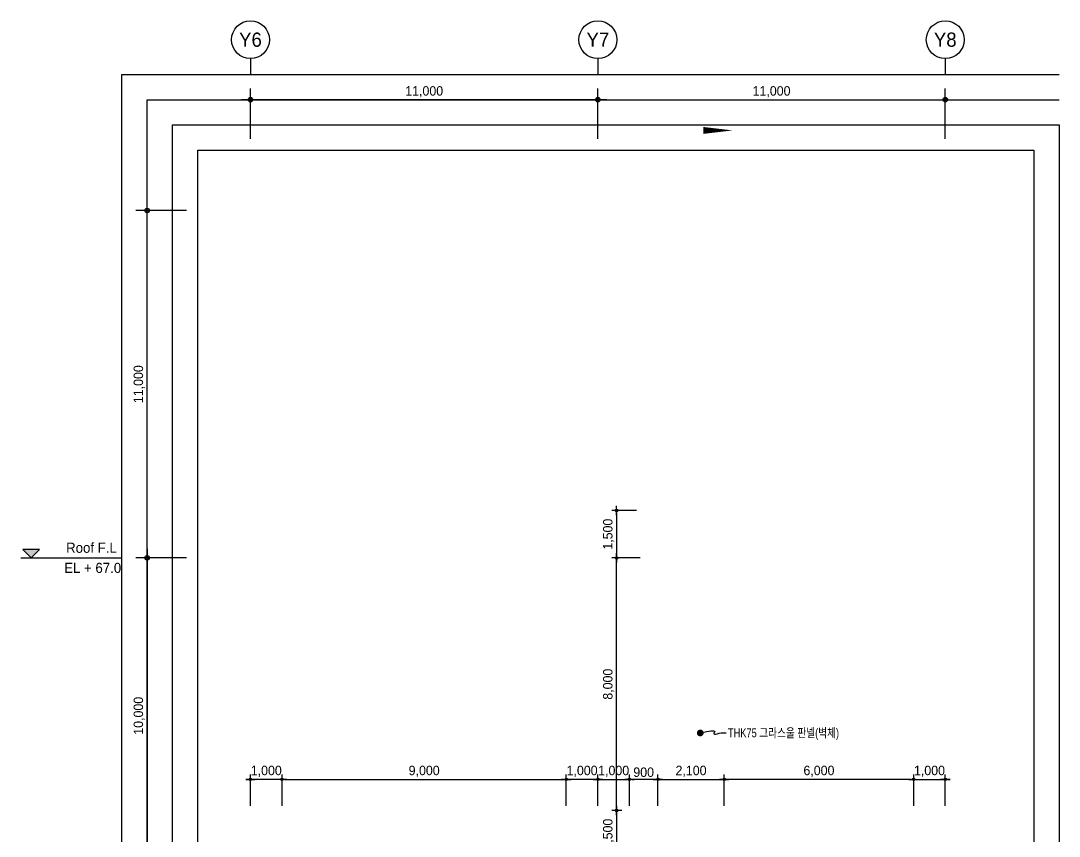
# Model space of a CAD drawing. Header units: millimetres. Extents: x 2569 to 248884, y 2561 to 56321.
# Drawn here: x 86569 to 119452, y 30498 to 56321 of the extents above; entities that cross this region are included whole.
import ezdxf
from ezdxf.enums import TextEntityAlignment as Align

# ---------------------------------------------------------------- set-up
doc = ezdxf.new("R2010")
doc.units = ezdxf.units.MM
for name, color, linetype in [('$ZCDB_AUDIT_GENERATED_600D18', 7, 'Continuous'), ('4A.TEC TEXT', 7, 'Continuous'), ('4A.TEC TEXT 2', 3, 'Continuous'), ('4A.TEC 심볼', 7, 'Continuous'), ('MK', 7, 'Continuous'), ('TEX', 3, 'Continuous'), ('㈜SE&C DIM', 7, 'Continuous'), ('㈜SE&C 심볼', 7, 'Continuous')]:
    doc.layers.add(name, color=color, linetype=linetype)
doc.layers.add('DEFPOINT', color=135, linetype='Continuous', plot=False)
doc.styles.add('ARTINT-A1.$0$돋움', font='')
doc.styles.add('GHS', font='malgun.ttf')
doc.styles.add('나눔고딕', font='')
doc.styles.add('돋움', font='')
doc.styles.add('울릉도L', font='')
doc.styles.get('ARTINT-A1.$0$돋움').set_extended_font_data('Dotum')
doc.styles.get('나눔고딕').set_extended_font_data('Dotum')
doc.styles.get('돋움').set_extended_font_data('Dotum')
doc.styles.get('울릉도L').set_extended_font_data('Dotum')
doc.dimstyles.new('DIM_600(외부치수)', dxfattribs={"dimscale": 400, "dimtxt": 3.3, "dimasz": 1, "dimexe": 2, "dimexo": 2, "dimgap": 1, "dimtad": 1, "dimdec": 0, "dimdsep": 46, "dimlunit": 6, "dimtxsty": '나눔고딕', "dimblk1": 'DIMDOT', "dimblk2": 'DIMDOT', "dimsah": 1, "dimcen": 2.5, "dimdle": 1.5, "dimclrd": 8, "dimclre": 8, "dimclrt": 3, "dimadec": 0, "dimazin": 0, "dimtfac": 1, "dimtdec": 0, "dimtix": 1, "dimtmove": 2, "dimatfit": 3, "dimldrblk": 'DIMDOT', "dimfxl": 1, "dimtvp": 1, "dimtolj": 1, "dimtzin": 0, "dimarcsym": 0})

# ---------------------------------------------------------------- blocks, each defined once
blk = doc.blocks.new('DIMDOT')
at = {"color": 0}
blk.add_line((-2, 0), (2, 0), dxfattribs=at)
for radius in [0.5, 0.25]:
    blk.add_circle((0, 0), radius, dxfattribs=at)
blk = doc.blocks.new('*D14')
at = {"layer": '$ZCDB_AUDIT_GENERATED_600D18', "color": 8, "lineweight": -2, "transparency": 16777216}
for p, q in [((104843, 52581), (104843, 54181)), ((115843, 52581), (115843, 54181)), ((104987, 53821), (115699, 53821))]:
    blk.add_line(p, q, dxfattribs=at)
at = {"layer": 'Defpoints', "color": 0, "transparency": 16777216}
for p in [(115843, 53821), (104843, 52221), (115843, 52221)]:
    blk.add_point(p, dxfattribs=at)
at = {"layer": '$ZCDB_AUDIT_GENERATED_600D18', "color": 8, "lineweight": -2, "transparency": 16777216, "xscale": 144, "yscale": 144, "zscale": 144, "rotation": 180}
blk.add_blockref('DIMDOT', (104843, 53821), dxfattribs=at)
at = {"layer": '$ZCDB_AUDIT_GENERATED_600D18', "color": 8, "lineweight": -2, "transparency": 16777216, "xscale": 144, "yscale": 144, "zscale": 144}
blk.add_blockref('DIMDOT', (115843, 53821), dxfattribs=at)
at = {"layer": '$ZCDB_AUDIT_GENERATED_600D18', "color": 3, "transparency": 16777216, "insert": (110343, 54072), "char_height": 300, "attachment_point": 5, "style": '나눔고딕'}
blk.add_mtext('\\A1;11,000', dxfattribs=at)
blk = doc.blocks.new('ccs122')
at = {"layer": '4A.TEC 심볼'}
blk.add_line((0, 8), (0, 3), dxfattribs=at)
blk.add_circle((0, 14), 6, dxfattribs=at)
at = {"layer": '4A.TEC TEXT 2', "color": 3, "style": 'GHS'}
blk.add_attdef('NO', text='', height=4.5, dxfattribs=at).set_placement((-0.01, 14.02), align=Align.MIDDLE_CENTER)
blk = doc.blocks.new('*D15')
at = {"layer": '$ZCDB_AUDIT_GENERATED_600D18', "color": 8, "lineweight": -2, "transparency": 16777216}
for p, q in [((93843, 52581), (93843, 54181)), ((104843, 52581), (104843, 54181)), ((104699, 53821), (93987, 53821))]:
    blk.add_line(p, q, dxfattribs=at)
at = {"layer": 'Defpoints', "color": 0, "transparency": 16777216}
for p in [(93843, 53821), (93843, 52221), (104843, 52221)]:
    blk.add_point(p, dxfattribs=at)
at = {"layer": '$ZCDB_AUDIT_GENERATED_600D18', "color": 8, "lineweight": -2, "transparency": 16777216, "xscale": 144, "yscale": 144, "zscale": 144, "rotation": 180}
blk.add_blockref('DIMDOT', (93843, 53821), dxfattribs=at)
at = {"layer": '$ZCDB_AUDIT_GENERATED_600D18', "color": 8, "lineweight": -2, "transparency": 16777216, "xscale": 144, "yscale": 144, "zscale": 144}
blk.add_blockref('DIMDOT', (104843, 53821), dxfattribs=at)
at = {"layer": '$ZCDB_AUDIT_GENERATED_600D18', "color": 3, "transparency": 16777216, "insert": (99343, 54072), "char_height": 300, "attachment_point": 5, "style": '나눔고딕'}
blk.add_mtext('\\A1;11,000', dxfattribs=at)
blk = doc.blocks.new('*D80')
at = {"layer": '$ZCDB_AUDIT_GENERATED_600D18', "color": 8, "lineweight": -2, "transparency": 16777216}
for p, q in [((91812, 39313), (90212, 39313)), ((90572, 39169), (90572, 29457)), ((91812, 29313), (90212, 29313))]:
    blk.add_line(p, q, dxfattribs=at)
at = {"layer": 'Defpoints', "color": 0, "transparency": 16777216}
for p in [(92172, 39313), (90572, 29313), (92172, 29313)]:
    blk.add_point(p, dxfattribs=at)
at = {"layer": '$ZCDB_AUDIT_GENERATED_600D18', "color": 8, "lineweight": -2, "transparency": 16777216, "xscale": 144, "yscale": 144, "zscale": 144}
for p, rotation in [((90572, 39313), 90), ((90572, 29313), 270)]:
    blk.add_blockref('DIMDOT', p, dxfattribs=dict(at, rotation=rotation))
at = {"layer": '$ZCDB_AUDIT_GENERATED_600D18', "color": 3, "transparency": 16777216, "insert": (90320, 34313), "char_height": 300, "attachment_point": 5, "rotation": 90, "style": '나눔고딕'}
blk.add_mtext('\\A1;10,000', dxfattribs=at)
blk = doc.blocks.new('*D81')
at = {"layer": '$ZCDB_AUDIT_GENERATED_600D18', "color": 8, "lineweight": -2, "transparency": 16777216}
for p, q in [((91812, 50313), (90212, 50313)), ((90572, 39457), (90572, 50169)), ((91812, 39313), (90212, 39313))]:
    blk.add_line(p, q, dxfattribs=at)
at = {"layer": 'Defpoints', "color": 0, "transparency": 16777216}
for p in [(90572, 50313), (92172, 50313), (92172, 39313)]:
    blk.add_point(p, dxfattribs=at)
at = {"layer": '$ZCDB_AUDIT_GENERATED_600D18', "color": 8, "lineweight": -2, "transparency": 16777216, "xscale": 144, "yscale": 144, "zscale": 144}
for p, rotation in [((90572, 50313), 90), ((90572, 39313), 270)]:
    blk.add_blockref('DIMDOT', p, dxfattribs=dict(at, rotation=rotation))
at = {"layer": '$ZCDB_AUDIT_GENERATED_600D18', "color": 3, "transparency": 16777216, "insert": (90320, 44813), "char_height": 300, "attachment_point": 5, "rotation": 90, "style": '나눔고딕'}
blk.add_mtext('\\A1;11,000', dxfattribs=at)
blk = doc.blocks.new('*D149')
at = {"layer": 'Defpoints', "color": 0, "transparency": 16777216}
for p in [(103843, 32299), (94843, 31313), (103843, 31313)]:
    blk.add_point(p, dxfattribs=at)
at = {"layer": '㈜SE&C DIM', "color": 8, "lineweight": -2, "transparency": 16777216}
for p, q in [((94843, 31463), (94843, 32449)), ((94918, 32299), (103768, 32299)), ((103843, 31463), (103843, 32449))]:
    blk.add_line(p, q, dxfattribs=at)
at = {"layer": '㈜SE&C DIM', "color": 8, "lineweight": -2, "transparency": 16777216, "xscale": 75, "yscale": 75, "zscale": 75, "rotation": 180}
blk.add_blockref('DIMDOT', (94843, 32299), dxfattribs=at)
at = {"layer": '㈜SE&C DIM', "color": 8, "lineweight": -2, "transparency": 16777216, "xscale": 75, "yscale": 75, "zscale": 75}
blk.add_blockref('DIMDOT', (103843, 32299), dxfattribs=at)
at = {"layer": '㈜SE&C DIM', "color": 3, "transparency": 16777216, "insert": (99343, 32553), "char_height": 300, "attachment_point": 5, "style": '나눔고딕'}
blk.add_mtext('\\A1;9,000', dxfattribs=at)
blk = doc.blocks.new('*D150')
at = {"layer": 'Defpoints', "color": 0, "transparency": 16777216}
for p in [(93843, 32299), (93843, 31313), (94843, 31313)]:
    blk.add_point(p, dxfattribs=at)
at = {"layer": '㈜SE&C DIM', "color": 8, "lineweight": -2, "transparency": 16777216}
for p, q in [((93768, 32299), (93693, 32299)), ((93843, 31463), (93843, 32449)), ((94843, 32299), (93843, 32299)), ((94843, 31463), (94843, 32449)), ((94918, 32299), (94993, 32299))]:
    blk.add_line(p, q, dxfattribs=at)
at = {"layer": '㈜SE&C DIM', "color": 8, "lineweight": -2, "transparency": 16777216, "xscale": 75, "yscale": 75, "zscale": 75}
blk.add_blockref('DIMDOT', (93843, 32299), dxfattribs=at)
at = {"layer": '㈜SE&C DIM', "color": 8, "lineweight": -2, "transparency": 16777216, "xscale": 75, "yscale": 75, "zscale": 75, "rotation": 180}
blk.add_blockref('DIMDOT', (94843, 32299), dxfattribs=at)
at = {"layer": '㈜SE&C DIM', "color": 3, "transparency": 16777216, "insert": (94343, 32553), "char_height": 300, "attachment_point": 5, "style": '나눔고딕'}
blk.add_mtext('\\A1;1,000', dxfattribs=at)
blk = doc.blocks.new('*D151')
at = {"layer": 'Defpoints', "color": 0, "transparency": 16777216}
for p in [(103843, 32299), (103843, 31313), (104843, 31313)]:
    blk.add_point(p, dxfattribs=at)
at = {"layer": '㈜SE&C DIM', "color": 8, "lineweight": -2, "transparency": 16777216}
for p, q in [((103768, 32299), (103693, 32299)), ((103843, 31463), (103843, 32449)), ((104843, 32299), (103843, 32299)), ((104843, 31463), (104843, 32449)), ((104918, 32299), (104993, 32299))]:
    blk.add_line(p, q, dxfattribs=at)
at = {"layer": '㈜SE&C DIM', "color": 8, "lineweight": -2, "transparency": 16777216, "xscale": 75, "yscale": 75, "zscale": 75}
blk.add_blockref('DIMDOT', (103843, 32299), dxfattribs=at)
at = {"layer": '㈜SE&C DIM', "color": 8, "lineweight": -2, "transparency": 16777216, "xscale": 75, "yscale": 75, "zscale": 75, "rotation": 180}
blk.add_blockref('DIMDOT', (104843, 32299), dxfattribs=at)
at = {"layer": '㈜SE&C DIM', "color": 3, "transparency": 16777216, "insert": (104343, 32553), "char_height": 300, "attachment_point": 5, "style": '나눔고딕'}
blk.add_mtext('\\A1;1,000', dxfattribs=at)
blk = doc.blocks.new('*D152')
at = {"layer": 'Defpoints', "color": 0, "transparency": 16777216}
for p in [(105843, 32299), (104843, 31313), (105843, 31313)]:
    blk.add_point(p, dxfattribs=at)
at = {"layer": '㈜SE&C DIM', "color": 8, "lineweight": -2, "transparency": 16777216}
for p, q in [((104768, 32299), (104693, 32299)), ((104843, 31463), (104843, 32449)), ((104843, 32299), (105843, 32299)), ((105843, 31463), (105843, 32449)), ((105918, 32299), (105993, 32299))]:
    blk.add_line(p, q, dxfattribs=at)
at = {"layer": '㈜SE&C DIM', "color": 8, "lineweight": -2, "transparency": 16777216, "xscale": 75, "yscale": 75, "zscale": 75}
blk.add_blockref('DIMDOT', (104843, 32299), dxfattribs=at)
at = {"layer": '㈜SE&C DIM', "color": 8, "lineweight": -2, "transparency": 16777216, "xscale": 75, "yscale": 75, "zscale": 75, "rotation": 180}
blk.add_blockref('DIMDOT', (105843, 32299), dxfattribs=at)
at = {"layer": '㈜SE&C DIM', "color": 3, "transparency": 16777216, "insert": (105343, 32553), "char_height": 300, "attachment_point": 5, "style": '나눔고딕'}
blk.add_mtext('\\A1;1,000', dxfattribs=at)
blk = doc.blocks.new('*D153')
at = {"layer": 'Defpoints', "color": 0, "transparency": 16777216}
for p in [(105843, 32299), (105843, 31313), (106743, 31313, -55000)]:
    blk.add_point(p, dxfattribs=at)
at = {"layer": '㈜SE&C DIM', "color": 8, "lineweight": -2, "transparency": 16777216}
for p, q in [((105843, 31463), (105843, 32449)), ((106668, 32299), (105918, 32299)), ((106743, 31463), (106743, 32449))]:
    blk.add_line(p, q, dxfattribs=at)
at = {"layer": '㈜SE&C DIM', "color": 8, "lineweight": -2, "transparency": 16777216, "xscale": 75, "yscale": 75, "zscale": 75, "rotation": 180}
blk.add_blockref('DIMDOT', (105843, 32299), dxfattribs=at)
at = {"layer": '㈜SE&C DIM', "color": 8, "lineweight": -2, "transparency": 16777216, "xscale": 75, "yscale": 75, "zscale": 75}
blk.add_blockref('DIMDOT', (106743, 32299), dxfattribs=at)
at = {"layer": '㈜SE&C DIM', "color": 3, "transparency": 16777216, "insert": (106293, 32524), "char_height": 300, "attachment_point": 5, "style": '나눔고딕'}
blk.add_mtext('\\A1;900', dxfattribs=at)
blk = doc.blocks.new('*D154')
at = {"layer": 'Defpoints', "color": 0, "transparency": 16777216}
for p in [(108843, 32299), (106743, 31313, -55000), (108843, 31313, 73333)]:
    blk.add_point(p, dxfattribs=at)
at = {"layer": '㈜SE&C DIM', "color": 8, "lineweight": -2, "transparency": 16777216}
for p, q in [((106743, 31463), (106743, 32449)), ((106818, 32299), (108768, 32299)), ((108843, 31463), (108843, 32449))]:
    blk.add_line(p, q, dxfattribs=at)
at = {"layer": '㈜SE&C DIM', "color": 8, "lineweight": -2, "transparency": 16777216, "xscale": 75, "yscale": 75, "zscale": 75, "rotation": 180}
blk.add_blockref('DIMDOT', (106743, 32299), dxfattribs=at)
at = {"layer": '㈜SE&C DIM', "color": 8, "lineweight": -2, "transparency": 16777216, "xscale": 75, "yscale": 75, "zscale": 75}
blk.add_blockref('DIMDOT', (108843, 32299), dxfattribs=at)
at = {"layer": '㈜SE&C DIM', "color": 3, "transparency": 16777216, "insert": (107793, 32553), "char_height": 300, "attachment_point": 5, "style": '나눔고딕'}
blk.add_mtext('\\A1;2,100', dxfattribs=at)
blk = doc.blocks.new('*D155')
at = {"layer": 'Defpoints', "color": 0, "transparency": 16777216}
for p in [(108843, 32299), (108843, 31313, 73333), (114843, 31313, -293333)]:
    blk.add_point(p, dxfattribs=at)
at = {"layer": '㈜SE&C DIM', "color": 8, "lineweight": -2, "transparency": 16777216}
for p, q in [((108843, 31463), (108843, 32449)), ((114768, 32299), (108918, 32299)), ((114843, 31463), (114843, 32449))]:
    blk.add_line(p, q, dxfattribs=at)
at = {"layer": '㈜SE&C DIM', "color": 8, "lineweight": -2, "transparency": 16777216, "xscale": 75, "yscale": 75, "zscale": 75, "rotation": 180}
blk.add_blockref('DIMDOT', (108843, 32299), dxfattribs=at)
at = {"layer": '㈜SE&C DIM', "color": 8, "lineweight": -2, "transparency": 16777216, "xscale": 75, "yscale": 75, "zscale": 75}
blk.add_blockref('DIMDOT', (114843, 32299), dxfattribs=at)
at = {"layer": '㈜SE&C DIM', "color": 3, "transparency": 16777216, "insert": (111843, 32553), "char_height": 300, "attachment_point": 5, "style": '나눔고딕'}
blk.add_mtext('\\A1;6,000', dxfattribs=at)
blk = doc.blocks.new('*D156')
at = {"layer": 'Defpoints', "color": 0, "transparency": 16777216}
for p in [(115843, 32299), (114843, 31313, -293333), (115843, 31313, -232222)]:
    blk.add_point(p, dxfattribs=at)
at = {"layer": '㈜SE&C DIM', "color": 8, "lineweight": -2, "transparency": 16777216}
for p, q in [((114768, 32299), (114693, 32299)), ((114843, 31463), (114843, 32449)), ((114843, 32299), (115843, 32299)), ((115843, 31463), (115843, 32449)), ((115918, 32299), (115993, 32299))]:
    blk.add_line(p, q, dxfattribs=at)
at = {"layer": '㈜SE&C DIM', "color": 8, "lineweight": -2, "transparency": 16777216, "xscale": 75, "yscale": 75, "zscale": 75}
blk.add_blockref('DIMDOT', (114843, 32299), dxfattribs=at)
at = {"layer": '㈜SE&C DIM', "color": 8, "lineweight": -2, "transparency": 16777216, "xscale": 75, "yscale": 75, "zscale": 75, "rotation": 180}
blk.add_blockref('DIMDOT', (115843, 32299), dxfattribs=at)
at = {"layer": '㈜SE&C DIM', "color": 3, "transparency": 16777216, "insert": (115343, 32553), "char_height": 300, "attachment_point": 5, "style": '나눔고딕'}
blk.add_mtext('\\A1;1,000', dxfattribs=at)
blk = doc.blocks.new('*D158')
at = {"layer": 'Defpoints', "color": 0, "transparency": 16777216}
for p in [(105749, 31313), (105438, 29813), (105858, 29813)]:
    blk.add_point(p, dxfattribs=at)
at = {"layer": '㈜SE&C DIM', "color": 8, "lineweight": -2, "transparency": 16777216}
for p, q in [((105599, 31313), (105288, 31313)), ((105438, 31238), (105438, 29888)), ((105708, 29813), (105288, 29813))]:
    blk.add_line(p, q, dxfattribs=at)
at = {"layer": '㈜SE&C DIM', "color": 8, "lineweight": -2, "transparency": 16777216, "xscale": 75, "yscale": 75, "zscale": 75}
for p, rotation in [((105438, 31313), 90), ((105438, 29813), 270)]:
    blk.add_blockref('DIMDOT', p, dxfattribs=dict(at, rotation=rotation))
at = {"layer": '㈜SE&C DIM', "color": 3, "transparency": 16777216, "insert": (105184, 30563), "char_height": 300, "attachment_point": 5, "rotation": 90, "style": '나눔고딕'}
blk.add_mtext('\\A1;1,500', dxfattribs=at)
blk = doc.blocks.new('*D159')
at = {"layer": 'Defpoints', "color": 0, "transparency": 16777216}
for p in [(105438, 39313), (106330, 39313), (105749, 31313)]:
    blk.add_point(p, dxfattribs=at)
at = {"layer": '㈜SE&C DIM', "color": 8, "lineweight": -2, "transparency": 16777216}
for p, q in [((106180, 39313), (105288, 39313)), ((105438, 31388), (105438, 39238)), ((105599, 31313), (105288, 31313))]:
    blk.add_line(p, q, dxfattribs=at)
at = {"layer": '㈜SE&C DIM', "color": 8, "lineweight": -2, "transparency": 16777216, "xscale": 75, "yscale": 75, "zscale": 75}
for p, rotation in [((105438, 39313), 90), ((105438, 31313), 270)]:
    blk.add_blockref('DIMDOT', p, dxfattribs=dict(at, rotation=rotation))
at = {"layer": '㈜SE&C DIM', "color": 3, "transparency": 16777216, "insert": (105184, 35313), "char_height": 300, "attachment_point": 5, "rotation": 90, "style": '나눔고딕'}
blk.add_mtext('\\A1;8,000', dxfattribs=at)
blk = doc.blocks.new('*D162')
at = {"layer": 'Defpoints', "color": 0, "transparency": 16777216}
for p in [(106221, 40813), (105438, 39313), (106330, 39313)]:
    blk.add_point(p, dxfattribs=at)
at = {"layer": '㈜SE&C DIM', "color": 8, "lineweight": -2, "transparency": 16777216}
for p, q in [((106071, 40813), (105288, 40813)), ((105438, 40738), (105438, 39388)), ((106180, 39313), (105288, 39313))]:
    blk.add_line(p, q, dxfattribs=at)
at = {"layer": '㈜SE&C DIM', "color": 8, "lineweight": -2, "transparency": 16777216, "xscale": 75, "yscale": 75, "zscale": 75}
for p, rotation in [((105438, 40813), 90), ((105438, 39313), 270)]:
    blk.add_blockref('DIMDOT', p, dxfattribs=dict(at, rotation=rotation))
at = {"layer": '㈜SE&C DIM', "color": 3, "transparency": 16777216, "insert": (105184, 40063), "char_height": 300, "attachment_point": 5, "rotation": 90, "style": '나눔고딕'}
blk.add_mtext('\\A1;1,500', dxfattribs=at)

msp = doc.modelspace()

# ---------------------------------------------------------------- hatches: boundary and pattern name
at = {"layer": '㈜SE&C 심볼'}
msp.add_hatch(color=256, dxfattribs=at).paths.add_polyline_path([(86630.04, 39580.18), (86896.9, 39313.33), (87163.75, 39580.18)])

# ---------------------------------------------------------------- linework, layer by layer
at = {"layer": 'DEFPOINT'}
for points in [[(89771.6, 3260.75), (89771.6, 54620.75), (119451.6, 54620.75)], [(90571.6, 3260.75), (90571.6, 53820.75), (119451.6, 53820.75)], [(91371.6, 3260.75), (91371.6, 53020.75), (119451.6, 53020.75), (119451.6, 14900.75)]]:
    msp.add_lwpolyline(points, dxfattribs=at)
msp.add_lwpolyline([(92171.6, 52220.75), (118651.6, 52220.75), (118651.6, 14900.75), (92171.6, 14900.75)], close=True, dxfattribs=at)
at = {"layer": 'MK', "elevation": 0}
msp.add_lwpolyline([(109108.51, 52848.38, 0, 217.79, 0), (108184.49, 52848.38, 0, 0, 0), (108184.49, 46884.1, 0, 0, 0)], format="xyseb", dxfattribs=at)
at = {"layer": 'TEX', "color": 1}
msp.add_lwpolyline([(108084.99, 33768.37), (108290.17, 33815.21), (108424.76, 33836.81), (108502.41, 33838.54), (108536.74, 33825.8), (108541.41, 33803.97), (108530.04, 33778.42), (108516.28, 33754.56), (108513.77, 33737.75), (108532.95, 33731.94), (108571.52, 33735.35), (108623.96, 33744.75), (108684.77, 33756.89), (108748.46, 33768.55), (108809.52, 33776.51), (108862.44, 33777.53), (108901.72, 33768.37)], dxfattribs=at)
at = {"layer": '㈜SE&C 심볼'}
msp.add_line((86569.31, 39313.33), (89771.6, 39313.33), dxfattribs=at)
at = {"layer": '㈜SE&C 심볼', "elevation": -14682.47}
msp.add_lwpolyline([(86896.9, 39313.33), (87163.75, 39580.18), (86630.04, 39580.18), (86896.9, 39313.33)], dxfattribs=at)
at = {"layer": '㈜SE&C 심볼', "color": 1, "const_width": 106.74, "elevation": -44999.06}
msp.add_lwpolyline([(108031.62, 33768.37, 1), (108138.36, 33768.37, 1)], format="xyb", close=True, dxfattribs=at)

# ---------------------------------------------------------------- block references
at = {"layer": '4A.TEC 심볼'}
ref = msp.add_blockref('ccs122', (93843.05, 54320.75), dxfattribs=dict(at, xscale=99.99999954993666, yscale=99.99999954993666, zscale=99.99999954993666))
ref.add_attrib('NO', 'Y6', dxfattribs={"layer": '0', "color": 3, "height": 450, "style": '울릉도L'}).set_placement((93842.44, 55722.54, -1666.67), align=Align.MIDDLE_CENTER)
ref = msp.add_blockref('ccs122', (104843.05, 54320.75), dxfattribs=dict(at, xscale=99.99999954993666, yscale=99.99999954993666, zscale=99.99999954993666))
ref.add_attrib('NO', 'Y7', dxfattribs={"layer": '0', "color": 3, "height": 450, "style": '울릉도L'}).set_placement((104842.44, 55722.54, -1666.67), align=Align.MIDDLE_CENTER)
ref = msp.add_blockref('ccs122', (115843.05, 54320.75), dxfattribs=dict(at, xscale=99.99999954993666, yscale=99.99999954993666, zscale=99.99999954993666))
ref.add_attrib('NO', 'Y8', dxfattribs={"layer": '0', "color": 3, "height": 450, "style": '울릉도L'}).set_placement((115842.44, 55722.54, -1666.67), align=Align.MIDDLE_CENTER)

# ---------------------------------------------------------------- texts
at = {"layer": '4A.TEC TEXT', "style": '돋움', "width": 0.8}
msp.add_text('THK75 그라스울 판넬(벽체)', height=280, dxfattribs=at).set_placement((108961.22, 33770), align=Align.MIDDLE_LEFT)
at = {"layer": '㈜SE&C 심볼', "style": 'ARTINT-A1.$0$돋움'}
for s, p in [('Roof F.L', (89611.49, 39473.44)), ('EL + 67.0', (89749.17, 38836.27))]:
    msp.add_text(s, height=320.229, dxfattribs=at).set_placement(p, align=Align.RIGHT)

# ---------------------------------------------------------------- dimensions: what is measured, and where the dimension line sits
at = {"layer": '$ZCDB_AUDIT_GENERATED_600D18'}
for base, p1, p2, angle, picture, middle in [((93843.05, 53820.75), (104843.05, 52220.75), (93843.05, 52220.75), 180, '*D15', (99343.05, 54071.85)), ((115843.05, 53820.75), (104843.05, 52220.75), (115843.05, 52220.75), 0, '*D14', (110343.05, 54071.85)), ((90571.6, 50313.33), (92171.6, 39313.33), (92171.6, 50313.33), 90, '*D81', (90320.5, 44813.33)), ((90571.6, 29313.33), (92171.6, 39313.33), (92171.6, 29313.33), 270, '*D80', (90320.5, 34313.33))]:
    dim = msp.add_linear_dim(base=base, p1=p1, p2=p2, angle=angle, dimstyle='DIM_600(외부치수)', override={"dimscale": 600, "dimtxt": 0.5, "dimasz": 0.24, "dimexe": 0.6, "dimexo": 0.6, "dimgap": 0.12, "dimdec": 1, "dimdle": 0.5}, dxfattribs=at)
    dim.commit()
    dim.dimension.update_dxf_attribs({"geometry": picture, "text_midpoint": middle})
at = {"layer": '㈜SE&C DIM'}
for base, p1, p2, angle, picture, middle in [((105438.28, 39313.33, -55000), (106220.74, 40813.33, -55000), (106329.55, 39313.33, -55000), 270, '*D162', (105184.18, 40063.33, -55000)), ((105438.28, 39313.33, -55000), (105749.24, 31313.33, -55000), (106329.55, 39313.33, -55000), 90, '*D159', (105184.18, 35313.33, -55000)), ((93843.05, 32298.59), (94843.05, 31313.33), (93843.05, 31313.33), 180, '*D150', (94343.05, 32552.69)), ((103843.05, 32298.59), (104843.05, 31313.33), (103843.05, 31313.33), 180, '*D151', (104343.05, 32552.69)), ((105843.05, 32298.59), (104843.05, 31313.33), (105843.05, 31313.33), 0, '*D152', (105343.05, 32552.69)), ((105843.05, 32298.59), (106743.05, 31313.33, -55000), (105843.05, 31313.33), 180, '*D153', (106293.05, 32523.79)), ((108843.05, 32298.59), (106743.05, 31313.33, -55000), (108843.05, 31313.33, 73333.33), 0, '*D154', (107793.05, 32552.69)), ((108843.05, 32298.59), (114843.05, 31313.33, -293333.33), (108843.05, 31313.33, 73333.33), 180, '*D155', (111843.05, 32552.69)), ((115843.05, 32298.59), (114843.05, 31313.33, -293333.33), (115843.05, 31313.33, -232222.22), 0, '*D156', (115343.05, 32552.69)), ((105438.28, 29813.33, -55000), (105749.24, 31313.33, -55000), (105858.05, 29813.33, -55000), 270, '*D158', (105184.18, 30563.33, -55000))]:
    dim = msp.add_linear_dim(base=base, p1=p1, p2=p2, angle=angle, dimstyle='DIM_600(외부치수)', override={"dimscale": 75, "dimtxt": 4}, dxfattribs=at)
    dim.commit()
    dim.dimension.update_dxf_attribs({"geometry": picture, "text_midpoint": middle})
dim = msp.add_linear_dim(base=(103843.05, 32298.59), p1=(94843.05, 31313.33), p2=(103843.05, 31313.33), dimstyle='DIM_600(외부치수)', override={"dimscale": 75, "dimtxt": 4}, dxfattribs=at)
dim.commit()
dim.dimension.update_dxf_attribs({"geometry": '*D149', "text_midpoint": (99343.05, 32552.69)})

doc.saveas('drawing.dxf')
